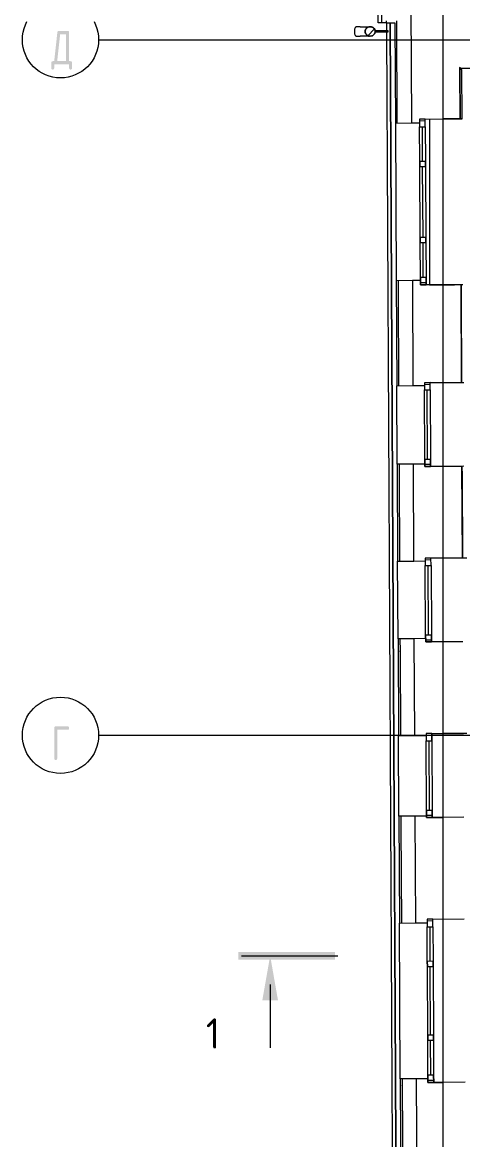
# Model space of a CAD drawing. Header units: millimetres. Extents: x 0 to 1189, y 0 to 841.
# Drawn here: x 194.5 to 240.7, y 374.9 to 492.2 of the extents above; entities that cross this region are included whole.
import ezdxf

# ---------------------------------------------------------------- set-up
doc = ezdxf.new("R2010")
doc.units = ezdxf.units.MM

msp = doc.modelspace()

# ---------------------------------------------------------------- hatches: boundary and pattern name
h = msp.add_hatch(color=7)
h.paths.add_polyline_path([(199.435272, 488.128589), (199.570734, 488.127348), (199.640876, 488.118667), (199.723351, 488.063201), (199.750016, 487.956058), (199.750016, 487.422482), (199.740275, 487.344666), (199.710949, 487.289019), (199.661882, 487.255593), (199.59292, 487.244439), (199.524104, 487.255593), (199.474822, 487.289019), (199.445177, 487.344666), (199.435272, 487.422482), (199.435272, 487.778016), (197.872577, 487.778016), (197.872577, 487.422482), (197.862759, 487.344666), (197.833303, 487.289019), (197.78421, 487.255593), (197.715481, 487.244439), (197.646432, 487.255593), (197.597176, 487.289019), (197.56766, 487.344666), (197.557833, 487.422482), (197.557833, 487.956058), (197.584498, 488.063201), (197.666974, 488.118667), (197.736565, 488.127348), (197.868167, 488.128589), (198.201101, 491.146492), (198.217474, 491.217711), (198.246508, 491.268517), (198.28784, 491.298964), (198.34111, 491.309101), (199.282035, 491.309101), (199.348301, 491.298033), (199.396274, 491.264797), (199.425437, 491.209339), (199.435272, 491.131609)])
h.paths.add_polyline_path([(199.124387, 488.128589), (199.124387, 490.953567), (198.498758, 490.953567), (198.183463, 488.128589)])
h = msp.add_hatch(color=7)
h.dxf.hatch_style = 2
h.paths.add_polyline_path([(230.884353, 490.65652), (230.947915, 490.682958), (230.974353, 490.74652), (230.947915, 490.810083), (230.884353, 490.836521), (230.871353, 490.836521), (230.80779, 490.810083), (230.781353, 490.74652), (230.80779, 490.682958), (230.871353, 490.65652)])
h = msp.add_hatch(color=7)
h.dxf.hatch_style = 2
h.paths.add_polyline_path([(240.431367, 487.358515), (240.49493, 487.384953), (240.521367, 487.448515), (240.49493, 487.512078), (240.431367, 487.538516), (240.362805, 487.512078), (240.336367, 487.448515), (240.362805, 487.384953)])
h = msp.add_hatch(color=7)
h.dxf.hatch_style = 2
h.paths.add_polyline_path([(234.146358, 426.281422), (234.082795, 426.254984), (234.056358, 426.191422), (234.082795, 426.127859), (234.146358, 426.101422), (234.20992, 426.127859), (234.236358, 426.191422), (234.20992, 426.254984)])
h = msp.add_hatch(color=7)
h.dxf.hatch_style = 2
h.paths.add_polyline_path([(198.186197, 417.953104), (198.186197, 414.950634), (198.176379, 414.873593), (198.146923, 414.819652), (198.097831, 414.787931), (198.029101, 414.777553), (197.960053, 414.787931), (197.910796, 414.819652), (197.88128, 414.873593), (197.871453, 414.950634), (197.871453, 418.131146), (197.88128, 418.208876), (197.910796, 418.264334), (197.960053, 418.29757), (198.029101, 418.308638), (199.28036, 418.308638), (199.349408, 418.29757), (199.398664, 418.264334), (199.42818, 418.208876), (199.438007, 418.131146), (199.42818, 418.05333), (199.398664, 417.997683), (199.349408, 417.964257), (199.28036, 417.953104)])
h = msp.add_hatch(color=7)
h.dxf.hatch_style = 2
h.paths.add_polyline_path([(227.322347, 394.633374), (227.322347, 393.835372), (217.191332, 393.835372), (217.191332, 394.633374)])
h = msp.add_hatch(color=7)
h.dxf.hatch_style = 2
h.paths.add_polyline_path([(219.700336, 389.554366), (220.525337, 394.229373), (221.349338, 389.554366)])
h = msp.add_hatch(color=7)
h.dxf.hatch_style = 2
h.paths.add_polyline_path([(234.379358, 380.731352), (234.315795, 380.704915), (234.289358, 380.641352), (234.315795, 380.57779), (234.379358, 380.551352), (234.443921, 380.57779), (234.470358, 380.641352), (234.443921, 380.704915)])

# ---------------------------------------------------------------- linework, layer by layer
at = {"color": 7, "lineweight": 0}
for points in [[(238.672365, 237.695134), (238.672365, 729.022884)], [(238.672365, 237.695134), (238.672365, 729.022884)], [(231.848354, 492.154523), (231.848354, 608.0087)], [(232.198355, 608.0097), (232.198355, 492.154523)], [(235.298359, 493.857525), (235.36136, 481.640507)], [(198.529303, 486.371514), (198.120349, 486.392167), (197.723202, 486.452785), (197.339875, 486.551358), (196.972379, 486.685874), (196.622724, 486.854321), (196.292923, 487.054689), (195.984986, 487.284966), (195.700924, 487.543141), (195.442749, 487.827202), (195.212472, 488.13514), (195.012104, 488.464941), (194.843657, 488.814596), (194.709141, 489.182092), (194.610569, 489.565419), (194.54995, 489.962565), (194.529297, 490.37152), (194.54995, 490.780474), (194.610569, 491.177621), (194.709141, 491.560948), (194.843657, 491.928444), (195.012104, 492.278099)], [(202.046502, 492.278099), (202.21495, 491.928444), (202.349465, 491.560948), (202.448038, 491.177621), (202.508656, 490.780474), (202.529309, 490.37152), (202.508656, 489.962565), (202.448038, 489.565419), (202.349465, 489.182092), (202.21495, 488.814596), (202.046502, 488.464941), (201.846135, 488.13514), (201.615858, 487.827202), (201.357683, 487.543141), (201.073621, 487.284966), (200.765684, 487.054689), (200.435882, 486.854321), (200.086228, 486.685874), (199.718731, 486.551358), (199.335404, 486.452785), (198.938258, 486.392167), (198.529303, 486.371514)], [(229.39498, 491.238691), (229.397637, 491.339433), (229.406247, 491.433314), (229.420176, 491.518317), (229.43879, 491.592421), (229.461455, 491.653609), (229.487536, 491.69986), (229.5164, 491.729157), (229.547412, 491.739481)], [(229.973351, 491.741522), (229.548351, 491.739522)], [(229.973351, 491.741522), (230.029351, 491.741522)], [(230.029351, 491.741522), (230.085352, 491.742522)], [(230.085352, 491.742522), (230.140352, 491.742522)], [(230.140352, 491.742522), (230.194352, 491.742522)], [(230.194352, 491.742522), (230.247352, 491.742522)], [(230.247352, 491.742522), (230.298352, 491.743522)], [(230.298352, 491.743522), (230.349352, 491.743522)], [(230.349352, 491.743522), (230.398352, 491.743522)], [(230.398352, 491.743522), (230.445352, 491.743522)], [(230.445352, 491.743522), (230.492352, 491.744522)], [(230.492352, 491.244521), (230.502883, 491.351553), (230.533102, 491.449272), (230.580946, 491.537615), (230.644352, 491.614522), (230.721259, 491.677928), (230.809603, 491.725772), (230.907322, 491.755991), (231.012353, 491.766522), (231.116728, 491.756038), (231.213978, 491.725959), (231.302041, 491.67835), (231.378853, 491.615272), (231.442354, 491.538787), (231.490479, 491.450959), (231.521166, 491.353849), (231.532354, 491.249521)], [(230.492352, 491.744522), (230.536352, 491.744522)], [(230.512352, 491.244521), (230.522475, 491.347535), (230.551524, 491.441506), (230.597518, 491.526453), (230.658477, 491.600397), (230.732421, 491.661356), (230.817368, 491.70735), (230.911339, 491.736399), (231.012353, 491.746522), (231.112711, 491.736446), (231.206213, 491.707538), (231.290879, 491.661778), (231.364728, 491.601147), (231.425781, 491.527625), (231.472057, 491.443193), (231.501574, 491.349832), (231.512354, 491.249521)], [(230.536352, 491.744522), (230.579352, 491.744522)], [(230.579352, 491.744522), (230.620352, 491.744522)], [(230.620352, 491.744522), (230.660352, 491.745522)], [(230.660352, 491.745522), (230.697352, 491.745522)], [(230.697352, 491.745522), (230.733353, 491.745522)], [(230.733353, 491.745522), (230.766353, 491.745522)], [(230.766353, 491.745522), (230.798353, 491.745522)], [(230.794353, 490.810521), (231.453354, 491.470522)], [(230.798353, 491.745522), (230.828353, 491.745522)], [(230.828353, 491.745522), (230.855353, 491.746522)], [(230.855353, 491.746522), (230.879353, 491.746522)], [(232.198355, 492.154523), (231.848354, 492.154523)], [(232.698356, 492.155523), (232.198355, 492.155523)], [(232.698356, 492.355523), (232.698356, 492.155523)], [(232.698356, 492.155523), (233.607357, 492.155523)], [(232.761356, 491.304521), (232.757356, 492.155523)], [(233.746357, 367.707332), (233.107356, 492.155523)], [(233.107356, 492.155523), (233.746357, 367.707332)], [(233.607357, 492.155523), (233.661357, 481.631507)], [(233.861357, 481.632507), (233.806357, 492.355523)], [(202.529309, 490.37152), (863.72632, 490.37152)], [(229.552544, 490.739492), (229.521428, 490.749497), (229.492265, 490.778496), (229.46571, 490.824477), (229.442419, 490.885429), (229.423045, 490.959339), (229.408244, 491.044194), (229.398671, 491.137982), (229.39498, 491.238691)], [(229.553351, 490.73952), (229.978351, 490.74152)], [(230.001351, 490.74152), (229.978351, 490.74152)], [(230.058351, 490.74152), (230.001351, 490.74152)], [(230.113352, 490.74252), (230.058351, 490.74152)], [(230.168352, 490.74252), (230.113352, 490.74252)], [(230.221352, 490.74252), (230.168352, 490.74252)], [(230.274352, 490.74352), (230.221352, 490.74252)], [(230.325352, 490.74352), (230.274352, 490.74352)], [(230.374352, 490.74352), (230.325352, 490.74352)], [(230.423352, 490.74352), (230.374352, 490.74352)], [(230.470352, 490.74452), (230.423352, 490.74352)], [(230.515352, 490.74452), (230.470352, 490.74452)], [(231.532354, 491.249521), (231.521781, 491.141777), (231.491463, 491.044193), (231.443496, 490.955866), (231.379978, 490.878896), (231.303008, 490.815378), (231.214681, 490.767411), (231.117097, 490.737093), (231.012353, 490.72652), (230.90765, 490.737048), (230.810165, 490.767239), (230.721962, 490.815009), (230.645102, 490.878271), (230.581649, 490.954939), (230.533665, 491.042927), (230.503212, 491.14015), (230.492352, 491.244521)], [(231.512354, 491.249521), (231.50219, 491.145794), (231.473041, 491.051958), (231.426924, 490.967029), (231.365853, 490.893021), (231.291846, 490.83195), (231.206916, 490.785833), (231.11308, 490.756685), (231.012353, 490.74652), (230.911667, 490.75664), (230.817931, 490.785661), (230.733124, 490.831581), (230.659227, 490.892396), (230.598221, 490.966101), (230.552087, 491.050693), (230.522803, 491.144168), (230.512352, 491.244521)], [(230.559352, 490.74452), (230.515352, 490.74452)], [(230.601352, 490.74452), (230.559352, 490.74452)], [(230.642352, 490.74452), (230.601352, 490.74452)], [(230.681352, 490.74552), (230.642352, 490.74452)], [(230.717352, 490.74552), (230.681352, 490.74552)], [(230.752353, 490.74552), (230.717352, 490.74552)], [(230.785353, 490.74552), (230.752353, 490.74552)], [(230.816353, 490.74552), (230.785353, 490.74552)], [(230.845353, 490.74652), (230.816353, 490.74552)], [(230.871353, 490.74652), (230.845353, 490.74652)], [(231.520354, 491.199521), (232.912356, 491.206521)], [(232.911356, 491.306521), (231.531354, 491.299521)], [(233.397357, 367.357332), (232.762356, 491.207521)], [(232.912356, 491.206521), (232.911356, 491.306521)], [(240.426367, 487.448515), (240.426367, 487.048515)], [(240.431367, 487.398515), (240.431367, 487.448515)], [(240.431367, 487.398515), (279.726427, 487.398515)], [(240.459367, 482.066507), (240.431367, 487.398515)], [(240.632368, 487.249515), (240.432367, 487.248515)], [(240.432367, 487.248515), (240.459367, 482.066507)], [(240.659368, 482.067507), (240.632368, 487.249515)], [(236.796362, 482.047507), (236.196361, 482.044507)], [(236.796362, 482.047507), (236.196361, 482.044507)], [(236.196361, 482.044507), (236.200361, 481.244506)], [(236.196361, 482.044507), (236.200361, 481.244506)], [(236.796362, 482.047507), (240.459367, 482.066507)], [(236.800362, 481.247506), (236.796362, 482.047507)], [(236.800362, 481.247506), (236.796362, 482.047507)], [(237.247362, 482.050507), (237.247362, 464.663481)], [(240.585368, 482.057507), (238.672365, 482.057507)], [(240.459367, 482.066507), (240.659368, 482.067507)], [(233.661357, 481.631507), (235.36136, 481.640507)], [(233.661357, 481.631507), (233.746357, 465.081481)], [(235.36136, 481.640507), (236.198361, 481.644507)], [(236.797362, 481.847507), (236.197361, 481.844507)], [(236.200361, 481.244506), (236.800362, 481.247506)], [(236.219361, 477.6445), (236.200361, 481.244506)], [(236.519361, 477.6465), (236.500361, 481.246506)], [(236.800362, 481.247506), (236.819362, 477.6475)], [(236.219361, 477.6445), (236.819362, 477.6475)], [(236.222361, 477.0445), (236.219361, 477.6445)], [(236.219361, 477.6445), (236.222361, 477.0445)], [(236.819362, 477.6475), (236.822362, 477.0475)], [(236.822362, 477.0475), (236.819362, 477.6475)], [(236.822362, 477.0475), (236.222361, 477.0445)], [(236.260361, 469.644488), (236.222361, 477.0445)], [(236.560361, 469.646488), (236.522361, 477.0465)], [(236.822362, 477.0475), (236.860362, 469.647488)], [(236.260361, 469.644488), (236.860362, 469.647488)], [(236.263361, 469.044487), (236.260361, 469.644488)], [(236.260361, 469.644488), (236.263361, 469.044487)], [(236.860362, 469.647488), (236.863362, 469.047487)], [(236.863362, 469.047487), (236.860362, 469.647488)], [(236.863362, 469.047487), (236.263361, 469.044487)], [(236.282361, 465.444482), (236.263361, 469.044487)], [(236.582361, 465.446482), (236.563361, 469.046487)], [(236.863362, 469.047487), (236.882362, 465.447482)], [(235.44636, 465.090481), (233.746357, 465.081481)], [(233.746357, 465.081481), (233.802357, 454.065464)], [(233.946357, 465.082481), (233.951357, 464.14048)], [(236.283361, 465.094481), (235.44636, 465.090481)], [(235.44636, 465.090481), (235.50236, 454.074464)], [(236.282361, 465.444482), (236.882362, 465.447482)], [(236.286361, 464.644481), (236.282361, 465.444482)], [(236.282361, 465.444482), (236.286361, 464.644481)], [(236.885362, 464.847481), (236.285361, 464.844481)], [(236.886362, 464.647481), (236.286361, 464.644481)], [(236.286361, 464.644481), (236.886362, 464.647481)], [(236.882362, 465.447482), (236.886362, 464.647481)], [(236.886362, 464.647481), (236.882362, 465.447482)], [(240.548368, 464.666481), (236.886362, 464.647481)], [(237.247362, 464.663481), (239.848366, 464.663481)], [(240.748368, 464.667481), (240.548368, 464.666481)], [(240.601368, 454.400465), (240.548368, 464.666481)], [(240.548368, 464.666481), (240.553368, 463.724479)], [(233.951357, 464.14048), (234.002358, 454.066464)], [(240.553368, 463.724479), (240.601368, 454.400465)], [(233.802357, 454.065464), (235.50236, 454.074464)], [(233.845357, 445.815452), (233.802357, 454.065464)], [(235.50236, 454.074464), (236.702362, 454.080464)], [(237.301363, 454.383465), (236.701362, 454.380465)], [(237.301363, 454.383465), (236.701362, 454.380465)], [(236.701362, 454.380465), (236.705362, 453.620464)], [(236.701362, 454.380465), (236.705362, 453.620464)], [(237.302363, 454.183465), (236.702362, 454.180465)], [(237.301363, 454.383465), (240.601368, 454.400465)], [(237.305363, 453.623464), (237.301363, 454.383465)], [(237.305363, 453.623464), (237.301363, 454.383465)], [(240.826368, 454.353465), (237.301363, 454.353465)], [(240.601368, 454.400465), (240.801368, 454.401465)], [(236.705362, 453.620464), (237.305363, 453.623464)], [(236.742362, 446.340453), (236.705362, 453.620464)], [(237.042362, 446.342453), (237.005362, 453.622464)], [(237.305363, 453.623464), (237.342363, 446.343453)], [(235.54536, 445.824452), (233.845357, 445.815452)], [(233.845357, 445.815452), (233.897357, 435.652436)], [(234.045358, 445.816452), (234.050358, 444.89145)], [(236.745362, 445.830452), (235.54536, 445.824452)], [(235.59736, 435.661436), (235.54536, 445.824452)], [(236.742362, 446.340453), (237.342363, 446.343453)], [(236.746362, 445.580451), (236.742362, 446.340453)], [(236.742362, 446.340453), (236.746362, 445.580451)], [(237.345363, 445.783452), (236.745362, 445.780452)], [(237.342363, 446.343453), (237.346363, 445.583451)], [(237.346363, 445.583451), (237.342363, 446.343453)], [(234.050358, 444.89145), (234.097358, 435.653436)], [(237.346363, 445.583451), (236.746362, 445.580451)], [(236.746362, 445.580451), (237.346363, 445.583451)], [(240.646368, 445.600451), (237.346363, 445.583451)], [(240.846368, 445.601451), (240.646368, 445.600451)], [(240.695368, 435.987437), (240.646368, 445.600451)], [(240.646368, 445.600451), (240.651368, 444.67445)], [(240.651368, 444.67445), (240.695368, 435.987437)], [(233.897357, 435.652436), (235.59736, 435.661436)], [(233.939357, 427.502424), (233.897357, 435.652436)], [(235.59736, 435.661436), (236.797362, 435.667436)], [(237.395363, 435.970437), (236.795362, 435.967437)], [(237.395363, 435.970437), (236.795362, 435.967437)], [(236.795362, 435.967437), (236.799362, 435.207436)], [(236.795362, 435.967437), (236.799362, 435.207436)], [(237.396363, 435.770436), (236.796362, 435.767436)], [(236.799362, 435.207436), (237.399363, 435.210436)], [(236.837362, 427.927424), (236.799362, 435.207436)], [(237.137362, 427.928424), (237.099362, 435.208436)], [(237.395363, 435.970437), (240.695368, 435.987437)], [(237.399363, 435.210436), (237.395363, 435.970437)], [(237.399363, 435.210436), (237.395363, 435.970437)], [(241.159368, 435.954437), (237.395363, 435.954437)], [(237.399363, 435.210436), (237.437363, 427.930424)], [(240.695368, 435.987437), (240.895368, 435.988437)], [(235.63936, 427.511424), (233.939357, 427.502424)], [(233.939357, 427.502424), (233.991357, 417.330408)], [(234.139358, 427.503424), (234.146358, 426.191422)], [(236.839362, 427.517424), (235.63936, 427.511424)], [(235.69136, 417.339408), (235.63936, 427.511424)], [(236.837362, 427.927424), (237.437363, 427.930424)], [(236.841362, 427.167423), (236.837362, 427.927424)], [(236.837362, 427.927424), (236.841362, 427.167423)], [(237.440363, 427.370424), (236.840362, 427.367424)], [(237.441363, 427.170423), (236.841362, 427.167423)], [(236.841362, 427.167423), (237.441363, 427.170423)], [(237.437363, 427.930424), (237.441363, 427.170423)], [(237.441363, 427.170423), (237.437363, 427.930424)], [(240.740368, 427.187423), (237.441363, 427.170423)], [(234.146358, 426.191422), (234.191358, 417.331408)], [(198.529303, 413.371402), (198.120349, 413.392055), (197.723202, 413.452674), (197.339875, 413.551247), (196.972379, 413.685762), (196.622724, 413.854209), (196.292923, 414.054577), (195.984986, 414.284854), (195.700924, 414.543029), (195.442749, 414.827091), (195.212472, 415.135028), (195.012104, 415.46483), (194.843657, 415.814484), (194.709141, 416.181981), (194.610569, 416.565308), (194.54995, 416.962454), (194.529297, 417.371408), (194.54995, 417.780363), (194.610569, 418.177509), (194.709141, 418.560836), (194.843657, 418.928333), (195.012104, 419.277987), (195.212472, 419.607789), (195.442749, 419.915726), (195.700924, 420.199788), (195.984986, 420.457963), (196.292923, 420.68824), (196.622724, 420.888607), (196.972379, 421.057055), (197.339875, 421.19157), (197.723202, 421.290143), (198.120349, 421.350761), (198.529303, 421.371414)], [(198.529303, 421.371414), (198.938258, 421.350761), (199.335404, 421.290143), (199.718731, 421.19157), (200.086228, 421.057055), (200.435882, 420.888607), (200.765684, 420.68824), (201.073621, 420.457963), (201.357683, 420.199788), (201.615858, 419.915726), (201.846135, 419.607789), (202.046502, 419.277987), (202.21495, 418.928333), (202.349465, 418.560836), (202.448038, 418.177509), (202.508656, 417.780363), (202.529309, 417.371408), (202.508656, 416.962454), (202.448038, 416.565308), (202.349465, 416.181981), (202.21495, 415.814484), (202.046502, 415.46483), (201.846135, 415.135028), (201.615858, 414.827091), (201.357683, 414.543029), (201.073621, 414.284854), (200.765684, 414.054577), (200.435882, 413.854209), (200.086228, 413.685762), (199.718731, 413.551247), (199.335404, 413.452674), (198.938258, 413.392055), (198.529303, 413.371402)], [(237.490363, 417.548409), (236.890362, 417.545409)], [(237.490363, 417.548409), (236.890362, 417.545409)], [(236.890362, 417.545409), (236.894362, 416.785407)], [(236.890362, 417.545409), (236.894362, 416.785407)], [(237.490363, 417.548409), (240.790368, 417.565409)], [(237.494363, 416.788407), (237.490363, 417.548409)], [(237.494363, 416.788407), (237.490363, 417.548409)], [(237.498363, 417.548409), (237.498363, 415.893406)], [(241.159368, 417.554409), (238.649365, 417.554409)], [(202.529309, 417.371408), (863.72632, 417.371408)], [(233.991357, 417.330408), (235.69136, 417.339408)], [(234.034358, 408.881395), (233.991357, 417.330408)], [(235.69136, 417.339408), (236.891362, 417.345408)], [(237.491363, 417.348408), (236.891362, 417.345408)], [(236.894362, 416.785407), (237.494363, 416.788407)], [(236.931362, 409.505396), (236.894362, 416.785407)], [(237.231362, 409.507396), (237.194362, 416.787407)], [(237.494363, 416.788407), (237.531363, 409.509396)], [(236.931362, 409.505396), (237.531363, 409.509396)], [(236.935362, 408.745395), (236.931362, 409.505396)], [(236.931362, 409.505396), (236.935362, 408.745395)], [(237.531363, 409.509396), (237.535363, 408.749395)], [(237.535363, 408.749395), (237.531363, 409.509396)], [(235.73436, 408.889395), (234.034358, 408.881395)], [(234.034358, 408.881395), (234.092358, 397.664378)], [(234.234358, 408.882395), (234.240358, 407.791394)], [(236.934362, 408.895395), (235.73436, 408.889395)], [(235.79236, 397.673378), (235.73436, 408.889395)], [(237.534363, 408.949395), (236.934362, 408.945395)], [(237.535363, 408.749395), (236.935362, 408.745395)], [(236.935362, 408.745395), (237.535363, 408.749395)], [(240.835368, 408.765395), (237.535363, 408.749395)], [(237.535363, 408.754395), (238.672365, 408.754395)], [(234.240358, 407.791394), (234.292358, 397.665378)], [(234.092358, 397.664378), (235.79236, 397.673378)], [(234.176358, 381.315353), (234.092358, 397.664378)], [(235.79236, 397.673378), (236.992362, 397.679378)], [(237.590363, 398.082379), (236.990362, 398.079379)], [(237.590363, 398.082379), (236.990362, 398.079379)], [(236.990362, 398.079379), (236.994362, 397.279378)], [(236.990362, 398.079379), (236.994362, 397.279378)], [(237.591363, 397.882379), (236.991362, 397.879379)], [(237.590363, 398.082379), (240.890368, 398.099379)], [(237.594363, 397.282378), (237.590363, 398.082379)], [(237.594363, 397.282378), (237.590363, 398.082379)], [(236.994362, 397.279378), (237.594363, 397.282378)], [(237.012362, 393.679372), (236.994362, 397.279378)], [(237.312363, 393.681372), (237.294363, 397.281378)], [(237.594363, 397.282378), (237.612363, 393.682372)], [(217.525332, 394.229373), (227.610348, 394.229373)], [(237.012362, 393.679372), (237.612363, 393.682372)], [(237.015362, 393.079371), (237.012362, 393.679372)], [(237.012362, 393.679372), (237.015362, 393.079371)], [(237.615363, 393.082371), (237.015362, 393.079371)], [(237.052362, 385.92936), (237.015362, 393.079371)], [(237.352363, 385.93136), (237.315363, 393.081371)], [(237.612363, 393.682372), (237.615363, 393.082371)], [(237.615363, 393.082371), (237.612363, 393.682372)], [(237.615363, 393.082371), (237.652363, 385.93336)], [(220.525337, 391.229368), (220.525337, 384.566358)], [(237.052362, 385.92936), (237.652363, 385.93336)], [(237.055362, 385.329359), (237.052362, 385.92936)], [(237.052362, 385.92936), (237.055362, 385.329359)], [(237.652363, 385.93336), (237.655363, 385.333359)], [(237.655363, 385.333359), (237.652363, 385.93336)], [(237.655363, 385.333359), (237.055362, 385.329359)], [(237.074362, 381.730354), (237.055362, 385.329359)], [(237.374363, 381.731354), (237.355363, 385.331359)], [(237.655363, 385.333359), (237.674363, 381.733354)], [(235.87636, 381.323353), (234.176358, 381.315353)], [(234.176358, 381.315353), (234.243358, 368.207333)], [(234.376358, 381.316353), (234.379358, 380.641352)], [(237.076362, 381.330353), (235.87636, 381.323353)], [(235.93436, 369.907336), (235.87636, 381.323353)], [(237.074362, 381.730354), (237.674363, 381.733354)], [(237.078362, 380.930353), (237.074362, 381.730354)], [(237.074362, 381.730354), (237.078362, 380.930353)], [(237.677363, 381.133353), (237.077362, 381.130353)], [(237.674363, 381.733354), (237.678363, 380.933353)], [(237.678363, 380.933353), (237.674363, 381.733354)], [(234.379358, 380.641352), (234.434358, 369.907336)], [(237.678363, 380.933353), (237.078362, 380.930353)], [(237.078362, 380.930353), (237.678363, 380.933353)], [(240.978368, 380.950353), (237.678363, 380.933353)], [(237.678363, 380.938353), (238.672365, 380.938353)]]:
    msp.add_lwpolyline(points, dxfattribs=at)

# ---------------------------------------------------------------- texts
at = {"color": 7, "insert": (213.773911, 387.66042), "char_height": 3.175964, "attachment_point": 1}
msp.add_mtext('{\\fGOSTCommon|b0|i0|c0;1}', dxfattribs=at)

doc.saveas('drawing.dxf')
